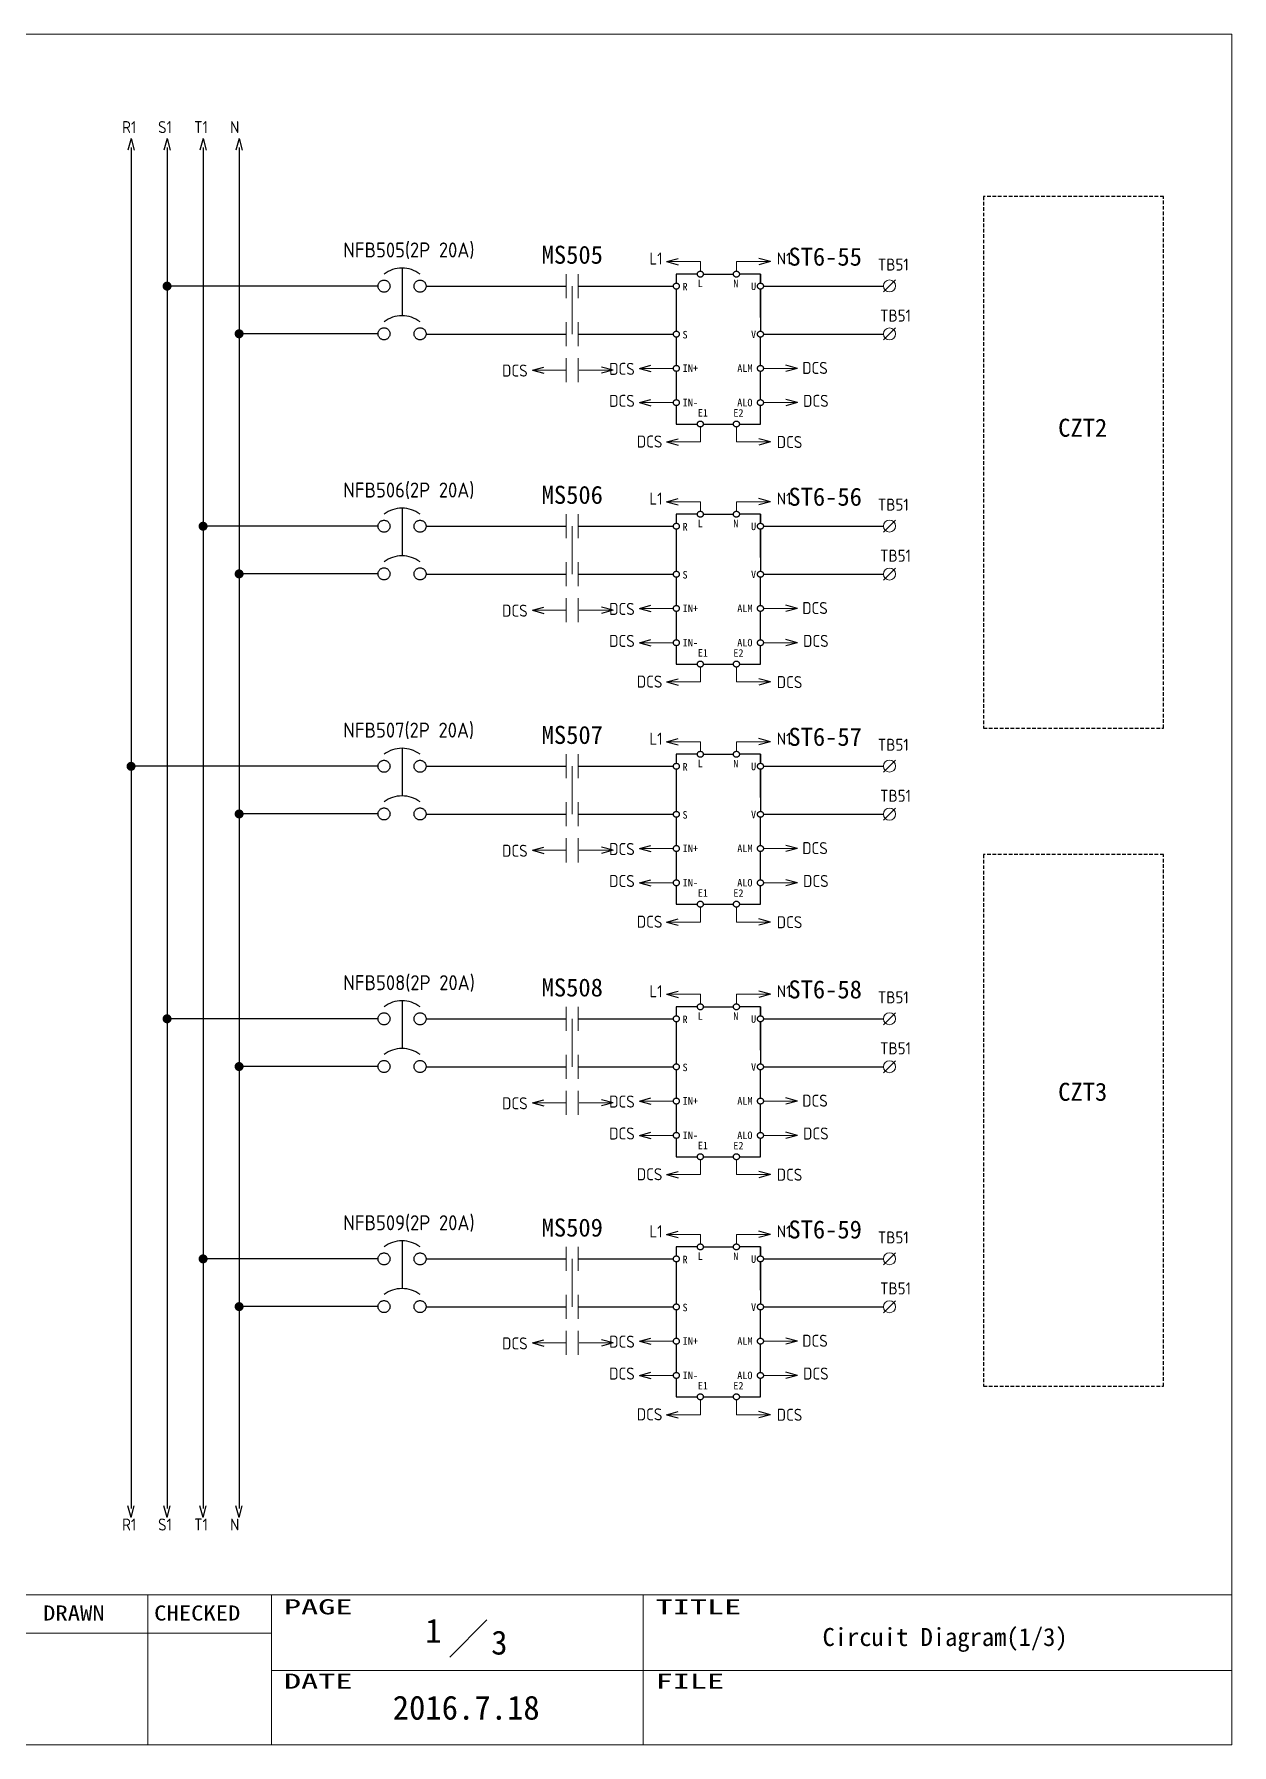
# Model space of a CAD drawing. Extents: x -319 to 2858, y -2689 to 285.
# Drawn here: x 34.5 to 234, y -2138.2 to -1853.2 of the extents above; entities that cross this region are included whole.
import ezdxf
from ezdxf.enums import TextEntityAlignment as Align

# ---------------------------------------------------------------- set-up
doc = ezdxf.new("R2010")
doc.units = 0
doc.header["$LTSCALE"] = 0.3
doc.header["$MEASUREMENT"] = 0
doc.linetypes.add('実線', pattern=[20001, 20000, -1])
doc.linetypes.add('破線', pattern=[3, 2, -1])
doc.layers.get('0').update_dxf_attribs({"linetype": '実線'})
for name, color, linetype, lineweight in [('01図枠', 5, 'CONTINUOUS', 9), ('02接続図', 7, 'CONTINUOUS', 5), ('10外形', 7, 'CONTINUOUS', 9)]:
    doc.layers.add(name, color=color, linetype=linetype, lineweight=lineweight)
for name, color, linetype in [('04部品記号', 3, 'CONTINUOUS'), ('05線番', 4, 'CONTINUOUS'), ('BLOCK', 7, 'CONTINUOUS'), ('図形１', 7, '実線'), ('虚线', 253, '破線')]:
    doc.layers.add(name, color=color, linetype=linetype)
doc.styles.add('電気標準', font='ISOCP.shx', dxfattribs={"height": 2.5, "bigfont": 'extfont.shx'})
doc.styles.add('ＭＳＰゴシック', font='')
doc.styles.get('ＭＳＰゴシック').set_extended_font_data('SimSun')

# ---------------------------------------------------------------- blocks, each defined once
blk = doc.blocks.new('矢印（右向）')
at = {"layer": 'BLOCK'}
for q in [(-1.93, 0.52), (-1.93, -0.52)]:
    blk.add_line((0, 0), q, dxfattribs=at)

msp = doc.modelspace()

# ---------------------------------------------------------------- linework, layer by layer
for p, q in [((95.76, -1892.21), (95.76, -1900.15)), ((91.76, -1895.21), (56.62, -1895.21)), ((99.76, -1895.21), (123.11, -1895.21)), ((125.11, -1895.21), (140.95, -1895.21)), ((144.95, -1893.21), (141.45, -1893.21)), ((141.45, -1893.21), (141.45, -1894.71)), ((145.95, -1893.21), (150.96, -1893.21)), ((155.46, -1893.21), (151.96, -1893.21)), ((155.46, -1894.71), (155.46, -1893.21)), ((155.46, -1893.21), (155.46, -1894.71)), ((155.96, -1895.21), (157.96, -1895.21)), ((155.96, -1895.21), (175.96, -1895.21)), ((141.45, -1895.71), (141.45, -1902.71)), ((155.46, -1900.41), (155.46, -1895.71)), ((155.46, -1895.71), (155.46, -1902.71)), ((91.76, -1903.15), (68.62, -1903.15)), ((91.76, -1903.15), (68.62, -1903.15)), ((99.76, -1903.21), (123.11, -1903.21)), ((125.11, -1903.21), (140.95, -1903.21)), ((141.45, -1903.71), (141.45, -1908.41)), ((155.46, -1908.41), (155.46, -1903.71)), ((155.96, -1903.21), (175.96, -1903.21)), ((141.45, -1909.41), (141.45, -1914.12)), ((155.46, -1914.12), (155.46, -1909.41)), ((141.45, -1915.12), (141.45, -1918.18)), ((155.46, -1918.18), (155.46, -1915.12)), ((141.45, -1918.18), (144.95, -1918.18)), ((145.95, -1918.18), (150.96, -1918.18)), ((151.96, -1918.18), (155.46, -1918.18)), ((95.76, -1932.21), (95.76, -1940.15)), ((144.95, -1933.21), (141.45, -1933.21)), ((141.45, -1933.21), (141.45, -1934.71)), ((145.95, -1933.21), (150.96, -1933.21)), ((155.46, -1933.21), (151.96, -1933.21)), ((155.46, -1934.71), (155.46, -1933.21)), ((155.46, -1933.21), (155.46, -1934.71)), ((91.76, -1935.21), (62.62, -1935.21)), ((99.76, -1935.21), (123.11, -1935.21)), ((125.11, -1935.21), (140.95, -1935.21)), ((141.45, -1935.71), (141.45, -1942.71)), ((155.46, -1940.41), (155.46, -1935.71)), ((155.46, -1935.71), (155.46, -1942.71)), ((155.96, -1935.21), (157.96, -1935.21)), ((155.96, -1935.21), (175.96, -1935.21)), ((91.76, -1943.15), (68.62, -1943.15)), ((99.76, -1943.21), (123.11, -1943.21)), ((125.11, -1943.21), (140.95, -1943.21)), ((155.96, -1943.21), (175.96, -1943.21)), ((141.45, -1943.71), (141.45, -1948.41)), ((155.46, -1948.41), (155.46, -1943.71)), ((141.45, -1949.41), (141.45, -1954.12)), ((155.46, -1954.12), (155.46, -1949.41)), ((141.45, -1955.12), (141.45, -1958.18)), ((155.46, -1958.18), (155.46, -1955.12)), ((141.45, -1958.18), (144.95, -1958.18)), ((145.95, -1958.18), (150.96, -1958.18)), ((151.96, -1958.18), (155.46, -1958.18)), ((95.76, -1972.21), (95.76, -1980.15)), ((144.95, -1973.21), (141.45, -1973.21)), ((141.45, -1973.21), (141.45, -1974.71)), ((145.95, -1973.21), (150.96, -1973.21)), ((155.46, -1973.21), (151.96, -1973.21)), ((155.46, -1974.71), (155.46, -1973.21)), ((155.46, -1973.21), (155.46, -1974.71)), ((91.76, -1975.21), (50.62, -1975.21)), ((99.76, -1975.21), (123.11, -1975.21)), ((125.11, -1975.21), (140.95, -1975.21)), ((141.45, -1975.71), (141.45, -1982.71)), ((155.46, -1980.41), (155.46, -1975.71)), ((155.46, -1975.71), (155.46, -1982.71)), ((155.96, -1975.21), (157.96, -1975.21)), ((155.96, -1975.21), (175.96, -1975.21)), ((91.76, -1983.15), (68.62, -1983.15)), ((99.76, -1983.21), (123.11, -1983.21)), ((125.11, -1983.21), (140.95, -1983.21)), ((155.96, -1983.21), (175.96, -1983.21)), ((141.45, -1983.71), (141.45, -1988.41)), ((155.46, -1988.41), (155.46, -1983.71)), ((141.45, -1989.41), (141.45, -1994.12)), ((155.46, -1994.12), (155.46, -1989.41)), ((141.45, -1995.12), (141.45, -1998.18)), ((155.46, -1998.18), (155.46, -1995.12)), ((141.45, -1998.18), (144.95, -1998.18)), ((145.95, -1998.18), (150.96, -1998.18)), ((151.96, -1998.18), (155.46, -1998.18)), ((95.76, -2014.28), (95.76, -2022.23)), ((91.76, -2017.28), (56.62, -2017.28)), ((99.76, -2017.28), (123.11, -2017.28)), ((125.11, -2017.28), (140.95, -2017.28)), ((144.95, -2015.28), (141.45, -2015.28)), ((141.45, -2015.28), (141.45, -2016.78)), ((141.45, -2017.78), (141.45, -2024.78)), ((145.95, -2015.28), (150.96, -2015.28)), ((155.46, -2015.28), (151.96, -2015.28)), ((155.46, -2016.78), (155.46, -2015.28)), ((155.46, -2015.28), (155.46, -2016.78)), ((155.46, -2022.49), (155.46, -2017.78)), ((155.46, -2017.78), (155.46, -2024.78)), ((155.96, -2017.28), (157.96, -2017.28)), ((155.96, -2017.28), (175.96, -2017.28)), ((91.76, -2025.23), (68.62, -2025.23)), ((91.76, -2025.23), (68.62, -2025.23)), ((99.76, -2025.28), (123.11, -2025.28)), ((125.11, -2025.28), (140.95, -2025.28)), ((141.45, -2025.78), (141.45, -2030.49)), ((155.46, -2030.49), (155.46, -2025.78)), ((155.96, -2025.28), (175.96, -2025.28)), ((141.45, -2031.49), (141.45, -2036.2)), ((155.46, -2036.2), (155.46, -2031.49)), ((141.45, -2037.2), (141.45, -2040.26)), ((155.46, -2040.26), (155.46, -2037.2)), ((141.45, -2040.26), (144.95, -2040.26)), ((145.95, -2040.26), (150.96, -2040.26)), ((151.96, -2040.26), (155.46, -2040.26)), ((95.76, -2054.28), (95.76, -2062.23)), ((91.76, -2057.28), (62.62, -2057.28)), ((99.76, -2057.28), (123.11, -2057.28)), ((125.11, -2057.28), (140.95, -2057.28)), ((144.95, -2055.28), (141.45, -2055.28)), ((141.45, -2055.28), (141.45, -2056.78)), ((145.95, -2055.28), (150.96, -2055.28)), ((155.46, -2055.28), (151.96, -2055.28)), ((155.46, -2056.78), (155.46, -2055.28)), ((155.46, -2055.28), (155.46, -2056.78)), ((155.96, -2057.28), (157.96, -2057.28)), ((155.96, -2057.28), (175.96, -2057.28)), ((141.45, -2057.78), (141.45, -2064.78)), ((155.46, -2062.49), (155.46, -2057.78)), ((155.46, -2057.78), (155.46, -2064.78)), ((91.76, -2065.23), (68.62, -2065.23)), ((99.76, -2065.28), (123.11, -2065.28)), ((125.11, -2065.28), (140.95, -2065.28)), ((141.45, -2065.78), (141.45, -2070.49)), ((155.46, -2070.49), (155.46, -2065.78)), ((155.96, -2065.28), (175.96, -2065.28)), ((141.45, -2071.49), (141.45, -2076.2)), ((155.46, -2076.2), (155.46, -2071.49)), ((141.45, -2077.2), (141.45, -2080.26)), ((155.46, -2080.26), (155.46, -2077.2)), ((141.45, -2080.26), (144.95, -2080.26)), ((145.95, -2080.26), (150.96, -2080.26)), ((151.96, -2080.26), (155.46, -2080.26))]:
    msp.add_line(p, q)
for centre in [(141.45, -1895.21), (145.45, -1893.21), (151.46, -1893.21), (155.46, -1895.21), (141.45, -1903.21), (155.46, -1903.21), (141.45, -1908.91), (155.46, -1908.91), (141.45, -1914.62), (155.46, -1914.62), (145.45, -1918.18), (151.46, -1918.18), (141.45, -1935.21), (145.45, -1933.21), (151.46, -1933.21), (155.46, -1935.21), (141.45, -1943.21), (155.46, -1943.21), (141.45, -1948.91), (155.46, -1948.91), (141.45, -1954.62), (155.46, -1954.62), (145.45, -1958.18), (151.46, -1958.18), (141.45, -1975.21), (145.45, -1973.21), (151.46, -1973.21), (155.46, -1975.21), (141.45, -1983.21), (155.46, -1983.21), (141.45, -1988.91), (155.46, -1988.91), (141.45, -1994.62), (155.46, -1994.62), (145.45, -1998.18), (151.46, -1998.18), (145.45, -2015.28), (151.46, -2015.28), (141.45, -2017.28), (155.46, -2017.28), (141.45, -2025.28), (155.46, -2025.28), (141.45, -2030.99), (155.46, -2030.99), (141.45, -2036.7), (155.46, -2036.7), (145.45, -2040.26), (151.46, -2040.26), (145.45, -2055.28), (151.46, -2055.28), (141.45, -2057.28), (155.46, -2057.28), (141.45, -2065.28), (155.46, -2065.28), (141.45, -2070.99), (155.46, -2070.99), (141.45, -2076.7), (155.46, -2076.7), (145.45, -2080.26), (151.46, -2080.26)]:
    msp.add_circle(centre, 0.5)
at = {"layer": '01図枠', "linetype": 'Continuous', "lineweight": 5}
for p, q in [((-176.03, -1853.24), (233.97, -1853.24)), ((233.97, -1853.24), (233.97, -2138.24)), ((-176.03, -2113.24), (233.97, -2113.24)), ((53.4, -2138.24), (53.4, -2113.24)), ((74.04, -2113.24), (74.04, -2138.24)), ((135.95, -2138.24), (135.95, -2113.24)), ((109.89, -2117.43), (103.7, -2123.62)), ((32.76, -2119.66), (74.04, -2119.66)), ((74.04, -2125.85), (233.97, -2125.85)), ((233.97, -2138.24), (-176.03, -2138.24))]:
    msp.add_line(p, q, dxfattribs=at)
at = {"layer": '02接続図', "linetype": 'Continuous'}
for p, q in [((123.11, -1897.21), (123.11, -1893.21)), ((124.11, -1895.21), (124.11, -1903.21)), ((125.11, -1897.21), (125.11, -1893.21)), ((175.96, -1896.18), (177.96, -1894.18)), ((123.11, -1905.21), (123.11, -1901.21)), ((125.11, -1905.21), (125.11, -1901.21)), ((175.96, -1904.18), (177.96, -1902.18)), ((123.11, -1911.21), (123.11, -1907.21)), ((125.11, -1911.21), (125.11, -1907.21)), ((123.11, -1937.21), (123.11, -1933.21)), ((125.11, -1937.21), (125.11, -1933.21)), ((175.96, -1936.18), (177.96, -1934.18)), ((124.11, -1935.21), (124.11, -1943.21)), ((123.11, -1945.21), (123.11, -1941.21)), ((125.11, -1945.21), (125.11, -1941.21)), ((175.96, -1944.18), (177.96, -1942.18)), ((123.11, -1951.21), (123.11, -1947.21)), ((125.11, -1951.21), (125.11, -1947.21)), ((123.11, -1977.21), (123.11, -1973.21)), ((125.11, -1977.21), (125.11, -1973.21)), ((175.96, -1976.18), (177.96, -1974.18)), ((124.11, -1975.21), (124.11, -1983.21)), ((123.11, -1985.21), (123.11, -1981.21)), ((125.11, -1985.21), (125.11, -1981.21)), ((175.96, -1984.18), (177.96, -1982.18)), ((123.11, -1991.21), (123.11, -1987.21)), ((125.11, -1991.21), (125.11, -1987.21)), ((123.11, -2019.28), (123.11, -2015.28)), ((124.11, -2017.28), (124.11, -2025.28)), ((125.11, -2019.28), (125.11, -2015.28)), ((175.96, -2018.26), (177.96, -2016.26)), ((123.11, -2027.28), (123.11, -2023.28)), ((125.11, -2027.28), (125.11, -2023.28)), ((175.96, -2026.26), (177.96, -2024.26)), ((123.11, -2033.28), (123.11, -2029.28)), ((125.11, -2033.28), (125.11, -2029.28)), ((123.11, -2059.28), (123.11, -2055.28)), ((124.11, -2057.28), (124.11, -2065.28)), ((125.11, -2059.28), (125.11, -2055.28)), ((175.96, -2058.26), (177.96, -2056.26)), ((123.11, -2067.28), (123.11, -2063.28)), ((125.11, -2067.28), (125.11, -2063.28)), ((175.96, -2066.26), (177.96, -2064.26)), ((123.11, -2073.28), (123.11, -2069.28)), ((125.11, -2073.28), (125.11, -2069.28))]:
    msp.add_line(p, q, dxfattribs=at)
for centre in [(176.96, -1895.18), (176.96, -1903.18), (176.96, -1935.18), (176.96, -1943.18), (176.96, -1975.18), (176.96, -1983.18), (176.96, -2017.26), (176.96, -2025.26), (176.96, -2057.26), (176.96, -2065.26)]:
    msp.add_circle(centre, 1, dxfattribs=at)
at = {"layer": '10外形'}
for p, q in [((145.45, -1891.12), (139.8, -1891.12)), ((145.45, -1892.71), (145.45, -1891.12)), ((151.46, -1892.71), (151.46, -1891.12)), ((151.46, -1891.12), (157.11, -1891.12)), ((123.11, -1909.21), (117.47, -1909.21)), ((125.28, -1909.21), (130.93, -1909.21)), ((140.95, -1908.91), (135.3, -1908.91)), ((155.96, -1908.91), (161.61, -1908.91)), ((140.95, -1914.62), (135.3, -1914.62)), ((155.96, -1914.62), (161.61, -1914.62)), ((145.45, -1918.68), (145.45, -1921.16)), ((151.46, -1918.68), (151.46, -1921.16)), ((145.45, -1921.16), (139.8, -1921.16)), ((151.46, -1921.16), (157.11, -1921.16)), ((145.45, -1931.12), (139.8, -1931.12)), ((145.45, -1932.71), (145.45, -1931.12)), ((151.46, -1932.71), (151.46, -1931.12)), ((151.46, -1931.12), (157.11, -1931.12)), ((123.11, -1949.21), (117.47, -1949.21)), ((125.28, -1949.21), (130.93, -1949.21)), ((140.95, -1948.91), (135.3, -1948.91)), ((155.96, -1948.91), (161.61, -1948.91)), ((140.95, -1954.62), (135.3, -1954.62)), ((155.96, -1954.62), (161.61, -1954.62)), ((145.45, -1958.68), (145.45, -1961.16)), ((151.46, -1958.68), (151.46, -1961.16)), ((145.45, -1961.16), (139.8, -1961.16)), ((151.46, -1961.16), (157.11, -1961.16)), ((145.45, -1971.12), (139.8, -1971.12)), ((145.45, -1972.71), (145.45, -1971.12)), ((151.46, -1972.71), (151.46, -1971.12)), ((151.46, -1971.12), (157.11, -1971.12)), ((123.11, -1989.21), (117.47, -1989.21)), ((125.28, -1989.21), (130.93, -1989.21)), ((140.95, -1988.91), (135.3, -1988.91)), ((155.96, -1988.91), (161.61, -1988.91)), ((140.95, -1994.62), (135.3, -1994.62)), ((155.96, -1994.62), (161.61, -1994.62)), ((145.45, -1998.68), (145.45, -2001.16)), ((151.46, -1998.68), (151.46, -2001.16)), ((145.45, -2001.16), (139.8, -2001.16)), ((151.46, -2001.16), (157.11, -2001.16)), ((145.45, -2013.2), (139.8, -2013.2)), ((145.45, -2014.78), (145.45, -2013.2)), ((151.46, -2014.78), (151.46, -2013.2)), ((151.46, -2013.2), (157.11, -2013.2)), ((123.11, -2031.28), (117.47, -2031.28)), ((125.28, -2031.28), (130.93, -2031.28)), ((140.95, -2030.99), (135.3, -2030.99)), ((155.96, -2030.99), (161.61, -2030.99)), ((140.95, -2036.7), (135.3, -2036.7)), ((155.96, -2036.7), (161.61, -2036.7)), ((145.45, -2043.24), (139.8, -2043.24)), ((145.45, -2040.76), (145.45, -2043.24)), ((151.46, -2040.76), (151.46, -2043.24)), ((151.46, -2043.24), (157.11, -2043.24)), ((145.45, -2053.2), (139.8, -2053.2)), ((145.45, -2054.78), (145.45, -2053.2)), ((151.46, -2054.78), (151.46, -2053.2)), ((151.46, -2053.2), (157.11, -2053.2)), ((123.11, -2071.28), (117.47, -2071.28)), ((125.28, -2071.28), (130.93, -2071.28)), ((140.95, -2070.99), (135.3, -2070.99)), ((155.96, -2070.99), (161.61, -2070.99)), ((140.95, -2076.7), (135.3, -2076.7)), ((155.96, -2076.7), (161.61, -2076.7)), ((145.45, -2083.24), (139.8, -2083.24)), ((145.45, -2080.76), (145.45, -2083.24)), ((151.46, -2080.76), (151.46, -2083.24)), ((151.46, -2083.24), (157.11, -2083.24))]:
    msp.add_line(p, q, dxfattribs=at)
at = {"layer": '図形１', "color": 7}
for p, q in [((50.62, -1872.13), (50.62, -1953.95)), ((56.62, -1872.13), (56.62, -1953.95)), ((62.62, -1872.13), (62.62, -1953.95)), ((68.62, -1872.13), (68.62, -2098.85)), ((50.62, -1953.95), (50.62, -2098.85)), ((56.62, -1953.95), (56.62, -2098.85)), ((62.62, -1953.95), (62.62, -2098.85))]:
    msp.add_line(p, q, dxfattribs=at)
at = {"layer": '図形１', "const_width": 0.75}
for points in [[(56.25, -1895.21, 1), (57, -1895.21, 1)], [(68.25, -1903.15, 1), (69, -1903.15, 1)], [(68.25, -1903.15, 1), (69, -1903.15, 1)], [(62.25, -1935.21, 1), (63, -1935.21, 1)], [(68.25, -1943.15, 1), (69, -1943.15, 1)], [(50.25, -1975.21, 1), (51, -1975.21, 1)], [(68.25, -1983.15, 1), (69, -1983.15, 1)], [(56.25, -2017.28, 1), (57, -2017.28, 1)], [(68.25, -2025.23, 1), (69, -2025.23, 1)], [(68.25, -2025.23, 1), (69, -2025.23, 1)], [(62.25, -2057.28, 1), (63, -2057.28, 1)], [(68.25, -2065.23, 1), (69, -2065.23, 1)]]:
    msp.add_lwpolyline(points, format="xyb", close=True, dxfattribs=at)
at = {"layer": '図形１'}
for centre in [(92.76, -1895.21), (98.76, -1895.21), (92.76, -1903.15), (98.76, -1903.15), (92.76, -1935.21), (98.76, -1935.21), (92.76, -1943.15), (98.76, -1943.15), (92.76, -1975.21), (98.76, -1975.21), (92.76, -1983.15), (98.76, -1983.15), (92.76, -2017.28), (98.76, -2017.28), (92.76, -2025.23), (98.76, -2025.23), (92.76, -2057.28), (98.76, -2057.28), (92.76, -2065.23), (98.76, -2065.23)]:
    msp.add_circle(centre, 1, dxfattribs=at)
for centre in [(95.76, -1897.21), (95.76, -1905.15), (95.76, -1937.21), (95.76, -1945.15), (95.76, -1977.21), (95.76, -1985.15), (95.76, -2019.28), (95.76, -2027.23), (95.76, -2059.28), (95.76, -2067.23)]:
    msp.add_arc(centre, 5, 53.1301, 126.8699, dxfattribs=at)
at = {"layer": '虚线'}
for p, q in [((192.62, -1880.27), (192.62, -1968.86)), ((222.62, -1880.27), (192.62, -1880.27)), ((222.62, -1968.86), (222.62, -1880.27)), ((192.62, -1968.86), (222.62, -1968.86)), ((192.62, -1989.91), (192.62, -2078.51)), ((222.62, -1989.91), (192.62, -1989.91)), ((222.62, -2078.51), (222.62, -1989.91)), ((192.62, -2078.51), (222.62, -2078.51))]:
    msp.add_line(p, q, dxfattribs=at)

# ---------------------------------------------------------------- block references
at = {"layer": '図形１', "color": 7, "xscale": -1}
for p, rotation in [((50.62, -1870.63), 270), ((56.62, -1870.63), 270), ((62.62, -1870.63), 270), ((68.62, -1870.63), 270), ((157.11, -1891.12), 180), ((130.93, -1909.21), 180), ((161.61, -1908.91), 180), ((161.61, -1914.62), 180), ((157.11, -1921.16), 180), ((157.11, -1931.12), 180), ((130.93, -1949.21), 180), ((161.61, -1948.91), 180), ((161.61, -1954.62), 180), ((157.11, -1961.16), 180), ((157.11, -1971.12), 180), ((130.93, -1989.21), 180), ((161.61, -1988.91), 180), ((161.61, -1994.62), 180), ((157.11, -2001.16), 180), ((157.11, -2013.2), 180), ((130.93, -2031.28), 180), ((161.61, -2030.99), 180), ((161.61, -2036.7), 180), ((157.11, -2043.24), 180), ((157.11, -2053.2), 180), ((130.93, -2071.28), 180), ((161.61, -2070.99), 180), ((161.61, -2076.7), 180), ((157.11, -2083.24), 180)]:
    msp.add_blockref('矢印（右向）', p, dxfattribs=dict(at, rotation=rotation))
at = {"layer": '図形１', "color": 7}
for p, rotation in [((139.8, -1891.12), 180), ((117.47, -1909.21), 180), ((135.3, -1908.91), 180), ((135.3, -1914.62), 180), ((139.8, -1921.16), 180), ((139.8, -1931.12), 180), ((117.47, -1949.21), 180), ((135.3, -1948.91), 180), ((135.3, -1954.62), 180), ((139.8, -1961.16), 180), ((139.8, -1971.12), 180), ((117.47, -1989.21), 180), ((135.3, -1988.91), 180), ((135.3, -1994.62), 180), ((139.8, -2001.16), 180), ((139.8, -2013.2), 180), ((117.47, -2031.28), 180), ((135.3, -2030.99), 180), ((135.3, -2036.7), 180), ((139.8, -2043.24), 180), ((139.8, -2053.2), 180), ((117.47, -2071.28), 180), ((135.3, -2070.99), 180), ((135.3, -2076.7), 180), ((139.8, -2083.24), 180), ((50.62, -2100.35), 270), ((56.62, -2100.35), 270), ((62.62, -2100.35), 270), ((68.62, -2100.35), 270)]:
    msp.add_blockref('矢印（右向）', p, dxfattribs=dict(at, rotation=rotation))

# ---------------------------------------------------------------- texts
at = {"layer": '01図枠', "linetype": 'Continuous', "lineweight": 5, "style": 'ＭＳＰゴシック'}
for s, width, p in [('PAGE', 1.666667, (76.1, -2113.99)), ('TITLE', 1.666667, (138.01, -2113.99)), ('DRAWN', 1.2, (35.97, -2115.02)), ('CHECKED', 1.2, (54.47, -2115.02)), ('DATE', 1.666667, (76.1, -2126.37)), ('FILE', 1.666667, (138.01, -2126.37))]:
    msp.add_text(s, height=2.513, dxfattribs=dict(at, width=width)).set_placement(p, align=Align.TOP_LEFT)
at = {"layer": '02接続図', "style": 'ＭＳＰゴシック'}
for s, p in [('1', (100.97, -2119.24)), ('3', (111.97, -2121.24)), ('2016.7.18', (106.45, -2132.08))]:
    msp.add_text(s, height=4, dxfattribs=at).set_placement(p, align=Align.MIDDLE)
msp.add_text('Circuit Diagram(1/3)', height=3, dxfattribs=at).set_placement((165.81, -2120.28), align=Align.MIDDLE_LEFT)
at = {"layer": '04部品記号', "linetype": 'Continuous', "style": 'ＭＳＰゴシック'}
for s, p in [('MS505', (124.12, -1889.98)), ('ST6-55', (166.24, -1890.3)), ('CZT2', (209.14, -1918.8)), ('MS506', (124.12, -1929.98)), ('ST6-56', (166.24, -1930.3)), ('MS507', (124.12, -1969.98)), ('ST6-57', (166.24, -1970.3)), ('MS508', (124.12, -2012.06)), ('ST6-58', (166.24, -2012.38)), ('CZT3', (209.14, -2029.44)), ('MS509', (124.12, -2052.06)), ('ST6-59', (166.24, -2052.38))]:
    msp.add_text(s, height=3, dxfattribs=at).set_placement(p, align=Align.MIDDLE_CENTER)
at = {"layer": '05線番', "style": 'ＭＳＰゴシック'}
for s, p in [('R', (142.48, -1895.3)), ('L', (145.02, -1894.75)), ('N', (150.94, -1894.77)), ('U', (153.89, -1895.23)), ('S', (142.48, -1903.3)), ('V', (153.89, -1903.23)), ('IN+', (142.52, -1908.88)), ('ALM', (151.6, -1908.88)), ('IN-', (142.52, -1914.61)), ('ALO', (151.59, -1914.61)), ('E1', (145.02, -1916.31)), ('E2', (150.94, -1916.33)), ('R', (142.48, -1935.3)), ('L', (145.02, -1934.75)), ('N', (150.94, -1934.77)), ('U', (153.89, -1935.23)), ('S', (142.48, -1943.3)), ('V', (153.89, -1943.23)), ('IN+', (142.52, -1948.88)), ('ALM', (151.6, -1948.88)), ('IN-', (142.52, -1954.61)), ('ALO', (151.59, -1954.61)), ('E1', (145.02, -1956.31)), ('E2', (150.94, -1956.33)), ('R', (142.48, -1975.3)), ('L', (145.02, -1974.75)), ('N', (150.94, -1974.77)), ('U', (153.89, -1975.23)), ('S', (142.48, -1983.3)), ('V', (153.89, -1983.23)), ('IN+', (142.52, -1988.88)), ('ALM', (151.6, -1988.88)), ('IN-', (142.52, -1994.61)), ('ALO', (151.59, -1994.61)), ('E1', (145.02, -1996.31)), ('E2', (150.94, -1996.33)), ('R', (142.48, -2017.38)), ('L', (145.02, -2016.82)), ('N', (150.94, -2016.85)), ('U', (153.89, -2017.31)), ('S', (142.48, -2025.38)), ('V', (153.89, -2025.31)), ('IN+', (142.52, -2030.96)), ('ALM', (151.6, -2030.96)), ('IN-', (142.52, -2036.69)), ('ALO', (151.59, -2036.69)), ('E1', (145.02, -2038.39)), ('E2', (150.94, -2038.41)), ('R', (142.48, -2057.38)), ('L', (145.02, -2056.82)), ('N', (150.94, -2056.85)), ('U', (153.89, -2057.31)), ('S', (142.48, -2065.38)), ('V', (153.89, -2065.31)), ('IN+', (142.52, -2070.96)), ('ALM', (151.6, -2070.96)), ('IN-', (142.52, -2076.69)), ('ALO', (151.59, -2076.69)), ('E1', (145.02, -2078.39)), ('E2', (150.94, -2078.41))]:
    msp.add_text(s, height=1.25, dxfattribs=at).set_placement(p, align=Align.MIDDLE_LEFT)
at = {"layer": '図形１', "color": 7, "linetype": '実線', "style": '電気標準'}
for s, p in [('R1', (49.12, -1869.71)), ('S1', (55.12, -1869.71)), ('T1', (61.12, -1869.71)), ('N', (67.12, -1869.71)), ('L1', (136.96, -1891.61)), ('N1', (158.18, -1891.61)), ('TB51', (175.01, -1892.62)), ('TB51', (175.38, -1901.12)), ('DCS', (112.43, -1910.28)), ('DCS', (130.27, -1909.99)), ('DCS', (162.42, -1909.84)), ('DCS', (130.27, -1915.32)), ('DCS', (162.56, -1915.32)), ('DCS', (134.87, -1922.1)), ('DCS', (158.18, -1922.18)), ('L1', (136.96, -1931.61)), ('N1', (158.18, -1931.61)), ('TB51', (175.01, -1932.62)), ('TB51', (175.38, -1941.12)), ('DCS', (112.43, -1950.28)), ('DCS', (130.27, -1949.99)), ('DCS', (162.42, -1949.84)), ('DCS', (130.27, -1955.32)), ('DCS', (162.56, -1955.32)), ('DCS', (134.87, -1962.1)), ('DCS', (158.18, -1962.18)), ('L1', (136.96, -1971.61)), ('N1', (158.18, -1971.61)), ('TB51', (175.01, -1972.62)), ('TB51', (175.38, -1981.12)), ('DCS', (112.43, -1990.28)), ('DCS', (130.27, -1989.99)), ('DCS', (162.42, -1989.84)), ('DCS', (130.27, -1995.32)), ('DCS', (162.56, -1995.32)), ('DCS', (134.87, -2002.1)), ('DCS', (158.18, -2002.18)), ('L1', (136.96, -2013.69)), ('N1', (158.18, -2013.69)), ('TB51', (175.01, -2014.7)), ('TB51', (175.38, -2023.2)), ('DCS', (112.43, -2032.36)), ('DCS', (130.27, -2032.07)), ('DCS', (162.42, -2031.92)), ('DCS', (130.27, -2037.39)), ('DCS', (162.56, -2037.39)), ('DCS', (134.87, -2044.18)), ('DCS', (158.18, -2044.25)), ('L1', (136.96, -2053.69)), ('N1', (158.18, -2053.69)), ('TB51', (175.01, -2054.7)), ('TB51', (175.38, -2063.2)), ('DCS', (112.43, -2072.36)), ('DCS', (130.27, -2072.07)), ('DCS', (162.42, -2071.92)), ('DCS', (130.27, -2077.39)), ('DCS', (162.56, -2077.39)), ('DCS', (134.87, -2084.18)), ('DCS', (158.18, -2084.25)), ('R1', (49.12, -2102.54)), ('S1', (55.12, -2102.54)), ('T1', (61.12, -2102.54)), ('N', (67.12, -2102.54))]:
    msp.add_text(s, height=2, dxfattribs=at).set_placement(p)
at = {"layer": '図形１', "color": 4, "style": '電気標準'}
for s, p in [('NFB505(2P 20A)', (85.98, -1890.43)), ('NFB506(2P 20A)', (85.98, -1930.43)), ('NFB507(2P 20A)', (85.98, -1970.43)), ('NFB508(2P 20A)', (85.98, -2012.51)), ('NFB509(2P 20A)', (85.98, -2052.51))]:
    msp.add_text(s, height=2.5, dxfattribs=at).set_placement(p)

doc.saveas('drawing.dxf')
